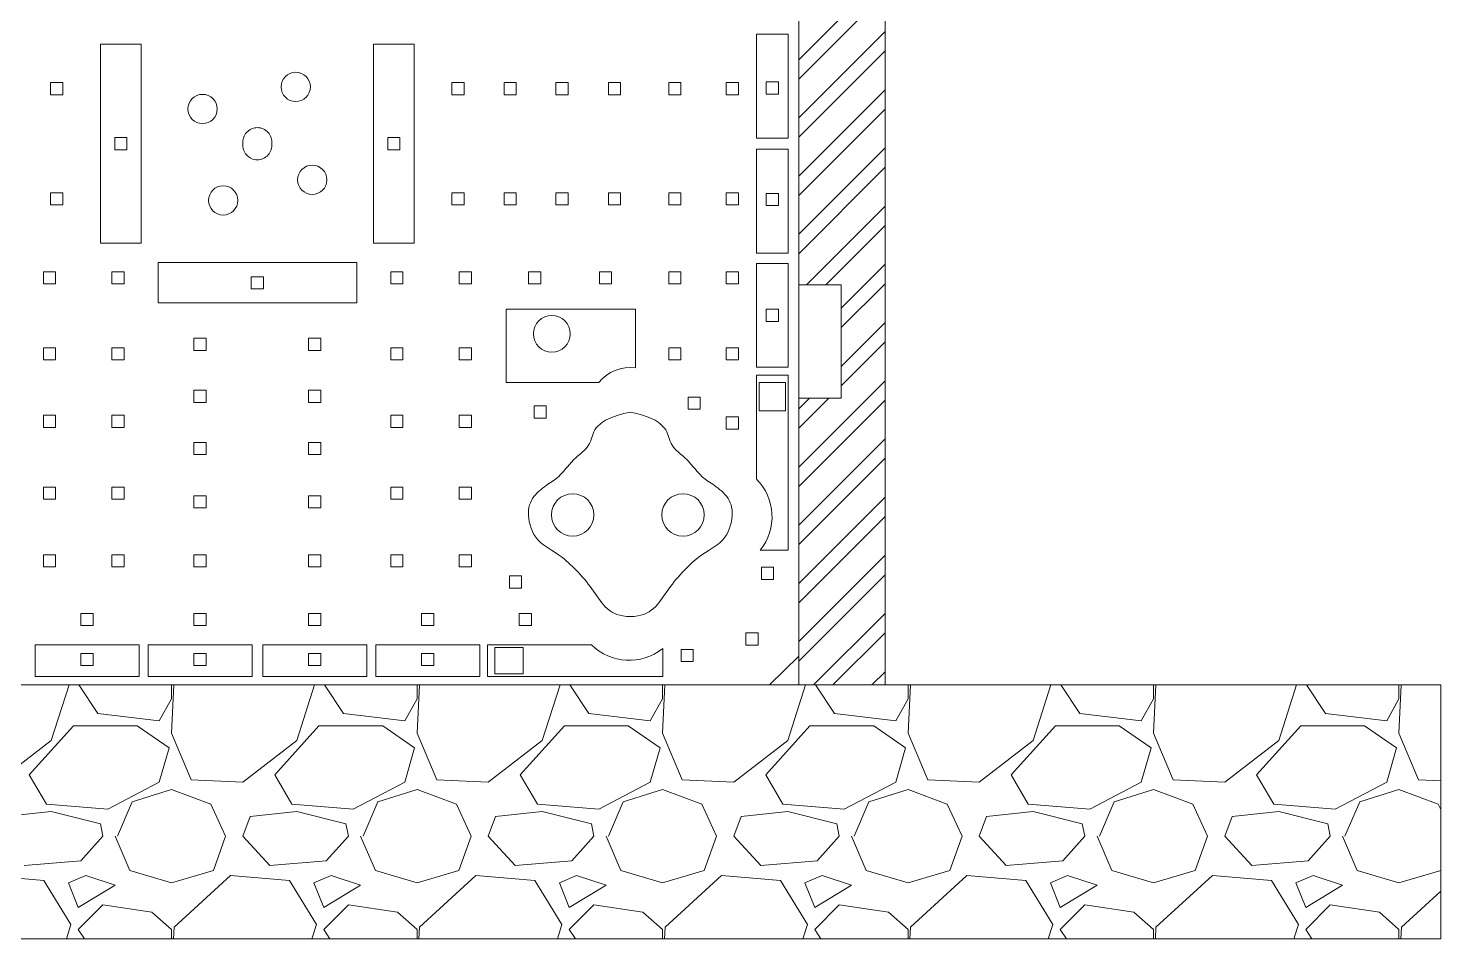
# Model space of a CAD drawing. Header units: millimetres. Extents: x 5208 to 9408, y 10 to 2980.
# Drawn here: x 8058.8 to 8482.3, y 530.7 to 803.7 of the extents above; entities that cross this region are included whole.
import ezdxf

# ---------------------------------------------------------------- set-up
doc = ezdxf.new("R2010")
doc.units = ezdxf.units.MM

msp = doc.modelspace()

# ---------------------------------------------------------------- linework, layer by layer
at = {"lineweight": 5}
for p, q in [((8289.81, 931.33), (8289.81, 606.75)), ((8315.71, 606.75), (8315.71, 931.33)), ((8289.81, 922.72), (8289.81, 769.04)), ((8286.7, 801.89), (8277.13, 801.89)), ((8277.13, 801.89), (8277.13, 770.71)), ((8286.7, 770.71), (8286.7, 801.89)), ((8092.67, 798.88), (8080.53, 798.88)), ((8080.53, 798.88), (8080.53, 769.04)), ((8092.67, 769.04), (8092.67, 798.88)), ((8162.37, 769.04), (8162.37, 798.88)), ((8162.37, 798.88), (8174.52, 798.88)), ((8174.52, 798.88), (8174.52, 769.04)), ((8065.55, 787.36), (8065.55, 783.73)), ((8069.18, 787.36), (8065.55, 787.36)), ((8065.55, 783.73), (8069.18, 783.73)), ((8069.18, 783.73), (8069.18, 787.36)), ((8185.86, 783.73), (8185.86, 787.36)), ((8185.86, 787.36), (8189.5, 787.36)), ((8189.5, 783.73), (8185.86, 783.73)), ((8189.5, 787.36), (8189.5, 783.73)), ((8201.5, 783.73), (8201.5, 787.36)), ((8201.5, 787.36), (8205.14, 787.36)), ((8205.14, 783.73), (8201.5, 783.73)), ((8205.14, 787.36), (8205.14, 783.73)), ((8217.02, 783.73), (8217.02, 787.36)), ((8217.02, 787.36), (8220.66, 787.36)), ((8220.66, 783.73), (8217.02, 783.73)), ((8220.66, 787.36), (8220.66, 783.73)), ((8232.78, 783.73), (8232.78, 787.36)), ((8232.78, 787.36), (8236.42, 787.36)), ((8236.42, 783.73), (8232.78, 783.73)), ((8236.42, 787.36), (8236.42, 783.73)), ((8250.83, 783.73), (8250.83, 787.36)), ((8250.83, 787.36), (8254.47, 787.36)), ((8254.47, 783.73), (8250.83, 783.73)), ((8254.47, 787.36), (8254.47, 783.73)), ((8268.08, 783.73), (8268.08, 787.36)), ((8268.08, 787.36), (8271.72, 787.36)), ((8271.72, 783.73), (8268.08, 783.73)), ((8271.72, 787.36), (8271.72, 783.73)), ((8280.1, 783.93), (8280.1, 787.57)), ((8280.1, 787.57), (8283.73, 787.57)), ((8283.73, 783.93), (8280.1, 783.93)), ((8283.73, 787.57), (8283.73, 783.93)), ((8084.78, 767.22), (8084.78, 770.85)), ((8084.78, 770.85), (8088.42, 770.85)), ((8088.42, 770.85), (8088.42, 767.22)), ((8166.63, 767.22), (8166.63, 770.85)), ((8166.63, 770.85), (8170.27, 770.85)), ((8170.27, 770.85), (8170.27, 767.22)), ((8277.13, 770.71), (8286.7, 770.71)), ((8080.53, 739.19), (8080.53, 769.04)), ((8088.42, 767.22), (8084.78, 767.22)), ((8092.67, 769.04), (8092.67, 739.19)), ((8162.37, 769.04), (8162.37, 739.19)), ((8170.27, 767.22), (8166.63, 767.22)), ((8174.52, 739.19), (8174.52, 769.04)), ((8277.13, 736.19), (8277.13, 767.36)), ((8277.13, 767.36), (8286.7, 767.36)), ((8286.7, 767.36), (8286.7, 736.19)), ((8289.81, 615.36), (8289.81, 769.04)), ((8065.55, 750.71), (8065.55, 754.35)), ((8065.55, 754.35), (8069.18, 754.35)), ((8069.18, 754.35), (8069.18, 750.71)), ((8189.5, 754.35), (8185.86, 754.35)), ((8185.86, 754.35), (8185.86, 750.71)), ((8189.5, 750.71), (8189.5, 754.35)), ((8205.14, 754.35), (8201.5, 754.35)), ((8201.5, 754.35), (8201.5, 750.71)), ((8205.14, 750.71), (8205.14, 754.35)), ((8220.66, 754.35), (8217.02, 754.35)), ((8217.02, 754.35), (8217.02, 750.71)), ((8220.66, 750.71), (8220.66, 754.35)), ((8236.42, 754.35), (8232.78, 754.35)), ((8232.78, 754.35), (8232.78, 750.71)), ((8236.42, 750.71), (8236.42, 754.35)), ((8254.47, 754.35), (8250.83, 754.35)), ((8250.83, 754.35), (8250.83, 750.71)), ((8254.47, 750.71), (8254.47, 754.35)), ((8271.72, 754.35), (8268.08, 754.35)), ((8268.08, 754.35), (8268.08, 750.71)), ((8271.72, 750.71), (8271.72, 754.35)), ((8283.73, 754.14), (8280.1, 754.14)), ((8280.1, 754.14), (8280.1, 750.5)), ((8283.73, 750.5), (8283.73, 754.14)), ((8069.18, 750.71), (8065.55, 750.71)), ((8185.86, 750.71), (8189.5, 750.71)), ((8201.5, 750.71), (8205.14, 750.71)), ((8217.02, 750.71), (8220.66, 750.71)), ((8232.78, 750.71), (8236.42, 750.71)), ((8250.83, 750.71), (8254.47, 750.71)), ((8268.08, 750.71), (8271.72, 750.71)), ((8280.1, 750.5), (8283.73, 750.5)), ((8092.67, 739.19), (8080.53, 739.19)), ((8162.37, 739.19), (8174.52, 739.19)), ((8097.74, 721.28), (8097.74, 733.43)), ((8097.74, 733.43), (8127.52, 733.43)), ((8157.31, 733.43), (8127.52, 733.43)), ((8157.31, 721.28), (8157.31, 733.43)), ((8286.7, 736.19), (8277.13, 736.19)), ((8277.13, 701.99), (8277.13, 733.16)), ((8277.13, 733.16), (8286.7, 733.16)), ((8286.7, 733.16), (8286.7, 701.99)), ((8063.36, 727.04), (8063.36, 730.67)), ((8063.36, 730.67), (8067, 730.67)), ((8067, 730.67), (8067, 727.04)), ((8083.92, 727.04), (8083.92, 730.67)), ((8083.92, 730.67), (8087.55, 730.67)), ((8087.55, 730.67), (8087.55, 727.04)), ((8125.7, 725.54), (8125.7, 729.17)), ((8125.7, 729.17), (8129.34, 729.17)), ((8129.34, 729.17), (8129.34, 725.54)), ((8171.13, 730.67), (8167.49, 730.67)), ((8167.49, 730.67), (8167.49, 727.04)), ((8171.13, 727.04), (8171.13, 730.67)), ((8191.69, 730.67), (8188.05, 730.67)), ((8188.05, 730.67), (8188.05, 727.04)), ((8191.69, 727.04), (8191.69, 730.67)), ((8212.47, 730.67), (8208.83, 730.67)), ((8208.83, 730.67), (8208.83, 727.04)), ((8212.47, 727.04), (8212.47, 730.67)), ((8233.69, 730.67), (8230.05, 730.67)), ((8230.05, 730.67), (8230.05, 727.04)), ((8233.69, 727.04), (8233.69, 730.67)), ((8254.47, 730.67), (8250.83, 730.67)), ((8250.83, 730.67), (8250.83, 727.04)), ((8254.47, 727.04), (8254.47, 730.67)), ((8271.72, 730.67), (8268.08, 730.67)), ((8268.08, 730.67), (8268.08, 727.04)), ((8271.72, 727.04), (8271.72, 730.67)), ((8067, 727.04), (8063.36, 727.04)), ((8087.55, 727.04), (8083.92, 727.04)), ((8129.34, 725.54), (8125.7, 725.54)), ((8167.49, 727.04), (8171.13, 727.04)), ((8188.05, 727.04), (8191.69, 727.04)), ((8208.83, 727.04), (8212.47, 727.04)), ((8230.05, 727.04), (8233.69, 727.04)), ((8250.83, 727.04), (8254.47, 727.04)), ((8268.08, 727.04), (8271.72, 727.04)), ((8302.54, 726.77), (8289.81, 726.77)), ((8289.81, 726.77), (8289.81, 692.79)), ((8302.54, 692.79), (8302.54, 726.77)), ((8127.52, 721.28), (8097.74, 721.28)), ((8127.52, 721.28), (8157.31, 721.28)), ((8202.1, 697.4), (8202.1, 719.42)), ((8202.1, 719.42), (8240.92, 719.42)), ((8240.92, 719.42), (8240.92, 701.87)), ((8283.73, 719.39), (8280.1, 719.39)), ((8280.1, 719.39), (8280.1, 715.75)), ((8280.1, 715.75), (8283.73, 715.75)), ((8283.73, 715.75), (8283.73, 719.39)), ((8063.36, 704.24), (8063.36, 707.87)), ((8063.36, 707.87), (8067, 707.87)), ((8067, 707.87), (8067, 704.24)), ((8083.92, 704.24), (8083.92, 707.87)), ((8083.92, 707.87), (8087.55, 707.87)), ((8087.55, 707.87), (8087.55, 704.24)), ((8108.52, 707.06), (8108.52, 710.7)), ((8108.52, 710.7), (8112.16, 710.7)), ((8112.16, 710.7), (8112.16, 707.06)), ((8146.53, 710.7), (8142.89, 710.7)), ((8142.89, 710.7), (8142.89, 707.06)), ((8146.53, 707.06), (8146.53, 710.7)), ((8171.13, 707.87), (8167.49, 707.87)), ((8167.49, 707.87), (8167.49, 704.24)), ((8171.13, 704.24), (8171.13, 707.87)), ((8191.69, 707.87), (8188.05, 707.87)), ((8188.05, 707.87), (8188.05, 704.24)), ((8191.69, 704.24), (8191.69, 707.87)), ((8254.47, 707.85), (8250.83, 707.85)), ((8250.83, 707.85), (8250.83, 704.21)), ((8254.47, 704.21), (8254.47, 707.85)), ((8271.72, 707.85), (8268.08, 707.85)), ((8268.08, 707.85), (8268.08, 704.21)), ((8271.72, 704.21), (8271.72, 707.85)), ((8067, 704.24), (8063.36, 704.24)), ((8087.55, 704.24), (8083.92, 704.24)), ((8112.16, 707.06), (8108.52, 707.06)), ((8142.89, 707.06), (8146.53, 707.06)), ((8167.49, 704.24), (8171.13, 704.24)), ((8188.05, 704.24), (8191.69, 704.24)), ((8250.83, 704.21), (8254.47, 704.21)), ((8268.08, 704.21), (8271.72, 704.21)), ((8286.7, 701.99), (8277.13, 701.99)), ((8286.7, 699.68), (8277.13, 699.68)), ((8277.13, 699.68), (8277.13, 668.51)), ((8286.7, 668.51), (8286.7, 699.68)), ((8108.52, 691.49), (8108.52, 695.13)), ((8108.52, 695.13), (8112.16, 695.13)), ((8112.16, 695.13), (8112.16, 691.49)), ((8146.53, 695.13), (8142.89, 695.13)), ((8142.89, 695.13), (8142.89, 691.49)), ((8146.53, 691.49), (8146.53, 695.13)), ((8229.86, 697.4), (8202.1, 697.4)), ((8285.88, 697.43), (8277.95, 697.43)), ((8277.95, 697.43), (8277.95, 688.95)), ((8285.88, 688.95), (8285.88, 697.43)), ((8112.16, 691.49), (8108.52, 691.49)), ((8142.89, 691.49), (8146.53, 691.49)), ((8214.14, 690.41), (8210.5, 690.41)), ((8210.5, 690.41), (8210.5, 686.77)), ((8214.14, 686.77), (8214.14, 690.41)), ((8260.3, 693.08), (8256.66, 693.08)), ((8256.66, 693.08), (8256.66, 689.44)), ((8260.3, 689.44), (8260.3, 693.08)), ((8289.81, 692.79), (8302.54, 692.79)), ((8063.36, 683.97), (8063.36, 687.61)), ((8063.36, 687.61), (8067, 687.61)), ((8067, 687.61), (8067, 683.97)), ((8083.92, 683.97), (8083.92, 687.61)), ((8083.92, 687.61), (8087.55, 687.61)), ((8087.55, 687.61), (8087.55, 683.97)), ((8171.13, 687.61), (8167.49, 687.61)), ((8167.49, 687.61), (8167.49, 683.97)), ((8171.13, 683.97), (8171.13, 687.61)), ((8191.69, 687.61), (8188.05, 687.61)), ((8188.05, 687.61), (8188.05, 683.97)), ((8191.69, 683.97), (8191.69, 687.61)), ((8210.5, 686.77), (8214.14, 686.77)), ((8256.66, 689.44), (8260.3, 689.44)), ((8271.72, 687.11), (8268.08, 687.11)), ((8268.08, 687.11), (8268.08, 683.47)), ((8271.72, 683.47), (8271.72, 687.11)), ((8277.95, 688.95), (8285.88, 688.95)), ((8067, 683.97), (8063.36, 683.97)), ((8087.55, 683.97), (8083.92, 683.97)), ((8167.49, 683.97), (8171.13, 683.97)), ((8188.05, 683.97), (8191.69, 683.97)), ((8268.08, 683.47), (8271.72, 683.47)), ((8108.52, 675.87), (8108.52, 679.5)), ((8108.52, 679.5), (8112.16, 679.5)), ((8112.16, 679.5), (8112.16, 675.87)), ((8146.53, 679.5), (8142.89, 679.5)), ((8142.89, 679.5), (8142.89, 675.87)), ((8146.53, 675.87), (8146.53, 679.5)), ((8112.16, 675.87), (8108.52, 675.87)), ((8142.89, 675.87), (8146.53, 675.87)), ((8063.36, 662.44), (8063.36, 666.08)), ((8063.36, 666.08), (8067, 666.08)), ((8067, 666.08), (8067, 662.44)), ((8083.92, 662.44), (8083.92, 666.08)), ((8083.92, 666.08), (8087.55, 666.08)), ((8087.55, 666.08), (8087.55, 662.44)), ((8171.13, 666.08), (8167.49, 666.08)), ((8167.49, 666.08), (8167.49, 662.44)), ((8171.13, 662.44), (8171.13, 666.08)), ((8191.69, 666.08), (8188.05, 666.08)), ((8188.05, 666.08), (8188.05, 662.44)), ((8191.69, 662.44), (8191.69, 666.08)), ((8286.7, 668.51), (8286.7, 647.15)), ((8067, 662.44), (8063.36, 662.44)), ((8087.55, 662.44), (8083.92, 662.44)), ((8108.52, 659.84), (8108.52, 663.48)), ((8108.52, 663.48), (8112.16, 663.48)), ((8112.16, 663.48), (8112.16, 659.84)), ((8146.53, 663.48), (8142.89, 663.48)), ((8142.89, 663.48), (8142.89, 659.84)), ((8146.53, 659.84), (8146.53, 663.48)), ((8167.49, 662.44), (8171.13, 662.44)), ((8188.05, 662.44), (8191.69, 662.44)), ((8112.16, 659.84), (8108.52, 659.84)), ((8142.89, 659.84), (8146.53, 659.84)), ((8063.36, 642.17), (8063.36, 645.81)), ((8063.36, 645.81), (8067, 645.81)), ((8067, 645.81), (8067, 642.17)), ((8083.92, 642.17), (8083.92, 645.81)), ((8083.92, 645.81), (8087.55, 645.81)), ((8087.55, 645.81), (8087.55, 642.17)), ((8108.52, 642.17), (8108.52, 645.81)), ((8108.52, 645.81), (8112.16, 645.81)), ((8112.16, 645.81), (8112.16, 642.17)), ((8146.53, 645.81), (8142.89, 645.81)), ((8142.89, 645.81), (8142.89, 642.17)), ((8146.53, 642.17), (8146.53, 645.81)), ((8171.13, 645.81), (8167.49, 645.81)), ((8167.49, 645.81), (8167.49, 642.17)), ((8171.13, 642.17), (8171.13, 645.81)), ((8191.69, 645.81), (8188.05, 645.81)), ((8188.05, 645.81), (8188.05, 642.17)), ((8191.69, 642.17), (8191.69, 645.81)), ((8286.7, 647.15), (8278.29, 647.15)), ((8067, 642.17), (8063.36, 642.17)), ((8087.55, 642.17), (8083.92, 642.17)), ((8112.16, 642.17), (8108.52, 642.17)), ((8142.89, 642.17), (8146.53, 642.17)), ((8167.49, 642.17), (8171.13, 642.17)), ((8188.05, 642.17), (8191.69, 642.17)), ((8282.28, 642.04), (8278.64, 642.04)), ((8278.64, 642.04), (8278.64, 638.41)), ((8282.28, 638.41), (8282.28, 642.04)), ((8206.72, 639.43), (8203.08, 639.43)), ((8203.08, 639.43), (8203.08, 635.79)), ((8203.08, 635.79), (8206.72, 635.79)), ((8206.72, 635.79), (8206.72, 639.43)), ((8278.64, 638.41), (8282.28, 638.41)), ((8289.81, 606.75), (8289.81, 632.82)), ((8074.64, 624.58), (8074.64, 628.22)), ((8074.64, 628.22), (8078.27, 628.22)), ((8078.27, 628.22), (8078.27, 624.58)), ((8108.52, 624.58), (8108.52, 628.22)), ((8108.52, 628.22), (8112.16, 628.22)), ((8112.16, 628.22), (8112.16, 624.58)), ((8146.53, 628.22), (8142.89, 628.22)), ((8142.89, 628.22), (8142.89, 624.58)), ((8146.53, 624.58), (8146.53, 628.22)), ((8180.41, 628.22), (8176.77, 628.22)), ((8176.77, 628.22), (8176.77, 624.58)), ((8180.41, 624.58), (8180.41, 628.22)), ((8209.68, 628.22), (8206.04, 628.22)), ((8206.04, 628.22), (8206.04, 624.58)), ((8209.68, 624.58), (8209.68, 628.22)), ((8078.27, 624.58), (8074.64, 624.58)), ((8112.16, 624.58), (8108.52, 624.58)), ((8142.89, 624.58), (8146.53, 624.58)), ((8176.77, 624.58), (8180.41, 624.58)), ((8206.04, 624.58), (8209.68, 624.58)), ((8060.87, 618.81), (8060.87, 609.25)), ((8092.04, 618.81), (8060.87, 618.81)), ((8092.04, 609.25), (8092.04, 618.81)), ((8094.75, 618.81), (8094.75, 609.25)), ((8125.92, 618.81), (8094.75, 618.81)), ((8125.92, 609.25), (8125.92, 618.81)), ((8129.12, 609.25), (8129.12, 618.81)), ((8129.12, 618.81), (8160.3, 618.81)), ((8160.3, 618.81), (8160.3, 609.25)), ((8163, 609.25), (8163, 618.81)), ((8163, 618.81), (8194.18, 618.81)), ((8194.18, 618.81), (8194.18, 609.25)), ((8196.51, 609.25), (8196.51, 618.81)), ((8196.51, 618.81), (8227.68, 618.81)), ((8277.65, 622.34), (8274.01, 622.34)), ((8274.01, 622.34), (8274.01, 618.7)), ((8274.01, 618.7), (8277.65, 618.7)), ((8277.65, 618.7), (8277.65, 622.34)), ((8074.64, 612.57), (8074.64, 616.21)), ((8074.64, 616.21), (8078.27, 616.21)), ((8078.27, 616.21), (8078.27, 612.57)), ((8108.52, 612.57), (8108.52, 616.21)), ((8108.52, 616.21), (8112.16, 616.21)), ((8112.16, 616.21), (8112.16, 612.57)), ((8146.53, 616.21), (8142.89, 616.21)), ((8142.89, 616.21), (8142.89, 612.57)), ((8146.53, 612.57), (8146.53, 616.21)), ((8180.41, 616.21), (8176.77, 616.21)), ((8176.77, 616.21), (8176.77, 612.57)), ((8180.41, 612.57), (8180.41, 616.21)), ((8198.75, 610.07), (8198.75, 617.99)), ((8198.75, 617.99), (8207.23, 617.99)), ((8207.23, 617.99), (8207.23, 610.07)), ((8249.04, 609.25), (8249.04, 617.65)), ((8258.19, 617.37), (8254.55, 617.37)), ((8254.55, 617.37), (8254.55, 613.74)), ((8258.19, 613.74), (8258.19, 617.37)), ((8281.09, 606.75), (8289.81, 615.36)), ((8078.27, 612.57), (8074.64, 612.57)), ((8112.16, 612.57), (8108.52, 612.57)), ((8142.89, 612.57), (8146.53, 612.57)), ((8176.77, 612.57), (8180.41, 612.57)), ((8207.23, 610.07), (8198.75, 610.07)), ((8254.55, 613.74), (8258.19, 613.74)), ((7507.61, 606.75), (8482.3, 606.75)), ((7973.95, 606.75), (8127.52, 606.75)), ((8060.87, 609.25), (8092.04, 609.25)), ((8094.75, 609.25), (8125.92, 609.25)), ((8281.09, 606.75), (8127.52, 606.75)), ((8160.3, 609.25), (8129.12, 609.25)), ((8194.18, 609.25), (8163, 609.25)), ((8227.68, 609.25), (8196.51, 609.25)), ((8227.68, 609.25), (8249.04, 609.25)), ((8289.81, 606.75), (8315.71, 606.75)), ((8482.3, 606.75), (8482.3, 530.66)), ((8482.3, 530.66), (7280.93, 530.66))]:
    msp.add_line(p, q, dxfattribs=at)
at = {"linetype": 'Continuous', "lineweight": 5}
for p, q in [((8315.71, 820.12), (8289.81, 794.22)), ((8315.71, 814.3), (8289.81, 788.41)), ((8315.71, 802.67), (8289.81, 776.77)), ((8315.71, 796.85), (8289.81, 770.96)), ((8315.71, 785.22), (8289.81, 759.33)), ((8315.71, 779.41), (8289.81, 753.51)), ((8315.71, 767.77), (8289.81, 741.88)), ((8315.71, 761.96), (8289.81, 736.06)), ((8315.71, 750.33), (8292.15, 726.77)), ((8315.71, 744.51), (8297.97, 726.77)), ((8315.71, 732.88), (8302.54, 719.71)), ((8315.71, 727.06), (8302.54, 713.9)), ((8315.71, 715.43), (8302.54, 702.27)), ((8315.71, 709.61), (8302.54, 696.45)), ((8315.71, 697.98), (8289.81, 672.09)), ((8298.88, 692.79), (8289.81, 683.72)), ((8293.06, 692.79), (8289.81, 689.53)), ((8315.71, 692.17), (8289.81, 666.27)), ((8315.71, 680.53), (8289.81, 654.64)), ((8315.71, 674.72), (8289.81, 648.82)), ((8315.71, 663.09), (8289.81, 637.19)), ((8315.71, 657.27), (8289.81, 631.37)), ((8315.71, 645.64), (8289.81, 619.74)), ((8315.71, 639.82), (8289.81, 613.93)), ((8315.71, 628.19), (8294.26, 606.75)), ((8315.71, 622.37), (8300.08, 606.75)), ((8315.71, 610.74), (8311.71, 606.75)), ((8065.74, 590.11), (8071.07, 606.75)), ((8074.04, 606.75), (8079.73, 598.21)), ((8102.49, 606.75), (8101.81, 592.32)), ((8101.81, 602.62), (8101.81, 606.75)), ((8139.34, 590.11), (8144.66, 606.75)), ((8147.63, 606.75), (8153.32, 598.21)), ((8176.09, 606.75), (8175.4, 592.32)), ((8175.4, 602.62), (8175.4, 606.75)), ((8212.94, 590.11), (8218.26, 606.75)), ((8221.23, 606.75), (8226.92, 598.21)), ((8249.68, 606.75), (8249, 592.32)), ((8249, 602.62), (8249, 606.75)), ((8286.53, 590.11), (8291.85, 606.75)), ((8294.82, 606.75), (8300.51, 598.21)), ((8323.28, 606.75), (8322.59, 592.32)), ((8322.59, 602.62), (8322.59, 606.75)), ((8360.13, 590.11), (8365.45, 606.75)), ((8368.42, 606.75), (8374.11, 598.21)), ((8396.87, 606.75), (8396.19, 592.32)), ((8396.19, 602.62), (8396.19, 606.75)), ((8433.72, 590.11), (8439.04, 606.75)), ((8442.01, 606.75), (8447.7, 598.21)), ((8470.47, 606.75), (8469.78, 592.32)), ((8469.78, 602.62), (8469.78, 606.75)), ((8098.13, 596), (8101.81, 602.62)), ((8171.72, 596), (8175.4, 602.62)), ((8245.32, 596), (8249, 602.62)), ((8318.91, 596), (8322.59, 602.62)), ((8392.51, 596), (8396.19, 602.62)), ((8466.1, 596), (8469.78, 602.62)), ((8079.73, 598.21), (8098.13, 596)), ((8153.32, 598.21), (8171.72, 596)), ((8226.92, 598.21), (8245.32, 596)), ((8300.51, 598.21), (8318.91, 596)), ((8374.11, 598.21), (8392.51, 596)), ((8447.7, 598.21), (8466.1, 596)), ((8059.12, 579.81), (8072.37, 594.53)), ((8072.37, 594.53), (8091.5, 594.53)), ((8091.5, 594.53), (8101.07, 587.9)), ((8132.72, 579.81), (8145.96, 594.53)), ((8145.96, 594.53), (8165.1, 594.53)), ((8165.1, 594.53), (8174.67, 587.9)), ((8206.31, 579.81), (8219.56, 594.53)), ((8219.56, 594.53), (8238.69, 594.53)), ((8238.69, 594.53), (8248.26, 587.9)), ((8279.91, 579.81), (8293.15, 594.53)), ((8293.15, 594.53), (8312.29, 594.53)), ((8312.29, 594.53), (8321.86, 587.9)), ((8353.5, 579.81), (8366.75, 594.53)), ((8366.75, 594.53), (8385.88, 594.53)), ((8385.88, 594.53), (8395.45, 587.9)), ((8427.1, 579.81), (8440.34, 594.53)), ((8440.34, 594.53), (8459.48, 594.53)), ((8459.48, 594.53), (8469.05, 587.9)), ((8049.55, 577.6), (8065.74, 590.11)), ((8101.81, 592.32), (8107.69, 578.34)), ((8123.15, 577.6), (8139.34, 590.11)), ((8175.4, 592.32), (8181.29, 578.34)), ((8196.74, 577.6), (8212.94, 590.11)), ((8249, 592.32), (8254.88, 578.34)), ((8270.34, 577.6), (8286.53, 590.11)), ((8322.59, 592.32), (8328.48, 578.34)), ((8343.93, 577.6), (8360.13, 590.11)), ((8396.19, 592.32), (8402.07, 578.34)), ((8417.53, 577.6), (8433.72, 590.11)), ((8469.78, 592.32), (8475.67, 578.34)), ((8101.07, 587.9), (8098.13, 577.6)), ((8174.67, 587.9), (8171.72, 577.6)), ((8248.26, 587.9), (8245.32, 577.6)), ((8321.86, 587.9), (8318.91, 577.6)), ((8395.45, 587.9), (8392.51, 577.6)), ((8469.05, 587.9), (8466.1, 577.6)), ((8064.27, 570.98), (8059.12, 579.81)), ((8098.13, 577.6), (8082.67, 569.51)), ((8107.69, 578.34), (8123.15, 577.6)), ((8137.87, 570.98), (8132.72, 579.81)), ((8171.72, 577.6), (8156.27, 569.51)), ((8181.29, 578.34), (8196.74, 577.6)), ((8211.46, 570.98), (8206.31, 579.81)), ((8245.32, 577.6), (8229.86, 569.51)), ((8254.88, 578.34), (8270.34, 577.6)), ((8285.06, 570.98), (8279.91, 579.81)), ((8318.91, 577.6), (8303.46, 569.51)), ((8328.48, 578.34), (8343.93, 577.6)), ((8358.65, 570.98), (8353.5, 579.81)), ((8392.51, 577.6), (8377.05, 569.51)), ((8402.07, 578.34), (8417.53, 577.6)), ((8432.25, 570.98), (8427.1, 579.81)), ((8466.1, 577.6), (8450.65, 569.51)), ((8475.67, 578.34), (8482.3, 578.02)), ((8085.62, 561.41), (8090.03, 571.71)), ((8090.03, 571.71), (8101.81, 575.39)), ((8101.81, 575.39), (8113.58, 570.98)), ((8159.21, 561.41), (8163.63, 571.71)), ((8163.63, 571.71), (8175.4, 575.39)), ((8175.4, 575.39), (8187.18, 570.98)), ((8232.81, 561.41), (8237.22, 571.71)), ((8237.22, 571.71), (8249, 575.39)), ((8249, 575.39), (8260.77, 570.98)), ((8306.4, 561.41), (8310.82, 571.71)), ((8310.82, 571.71), (8322.59, 575.39)), ((8322.59, 575.39), (8334.37, 570.98)), ((8380, 561.41), (8384.41, 571.71)), ((8384.41, 571.71), (8396.19, 575.39)), ((8396.19, 575.39), (8407.96, 570.98)), ((8453.59, 561.41), (8458.01, 571.71)), ((8458.01, 571.71), (8469.78, 575.39)), ((8469.78, 575.39), (8481.56, 570.98)), ((8065.74, 568.77), (8051.76, 567.3)), ((8082.67, 569.51), (8064.27, 570.98)), ((8080.46, 565.09), (8065.74, 568.77)), ((8113.58, 570.98), (8118, 561.41)), ((8139.34, 568.77), (8125.36, 567.3)), ((8156.27, 569.51), (8137.87, 570.98)), ((8154.06, 565.09), (8139.34, 568.77)), ((8187.18, 570.98), (8191.59, 561.41)), ((8212.94, 568.77), (8198.95, 567.3)), ((8229.86, 569.51), (8211.46, 570.98)), ((8227.65, 565.09), (8212.94, 568.77)), ((8260.77, 570.98), (8265.19, 561.41)), ((8286.53, 568.77), (8272.55, 567.3)), ((8303.46, 569.51), (8285.06, 570.98)), ((8301.25, 565.09), (8286.53, 568.77)), ((8334.37, 570.98), (8338.78, 561.41)), ((8360.13, 568.77), (8346.14, 567.3)), ((8377.05, 569.51), (8358.65, 570.98)), ((8374.84, 565.09), (8360.13, 568.77)), ((8407.96, 570.98), (8412.38, 561.41)), ((8433.72, 568.77), (8419.74, 567.3)), ((8450.65, 569.51), (8432.25, 570.98)), ((8448.44, 565.09), (8433.72, 568.77)), ((8481.56, 570.98), (8482.3, 569.37)), ((8081.2, 561.41), (8080.46, 565.09)), ((8123.15, 561.41), (8125.36, 567.3)), ((8154.8, 561.41), (8154.06, 565.09)), ((8196.74, 561.41), (8198.95, 567.3)), ((8228.39, 561.41), (8227.65, 565.09)), ((8270.34, 561.41), (8272.55, 567.3)), ((8301.99, 561.41), (8301.25, 565.09)), ((8343.93, 561.41), (8346.14, 567.3)), ((8375.58, 561.41), (8374.84, 565.09)), ((8417.53, 561.41), (8419.74, 567.3)), ((8449.18, 561.41), (8448.44, 565.09)), ((8081.2, 561.41), (8074.58, 554.05)), ((8084.88, 561.41), (8089.3, 551.11)), ((8114.32, 551.11), (8118, 561.41)), ((8131.24, 552.58), (8123.15, 561.41)), ((8154.8, 561.41), (8148.17, 554.05)), ((8158.47, 561.41), (8162.89, 551.11)), ((8187.91, 551.11), (8191.59, 561.41)), ((8204.84, 552.58), (8196.74, 561.41)), ((8228.39, 561.41), (8221.77, 554.05)), ((8232.07, 561.41), (8236.49, 551.11)), ((8261.51, 551.11), (8265.19, 561.41)), ((8278.43, 552.58), (8270.34, 561.41)), ((8301.99, 561.41), (8295.36, 554.05)), ((8305.67, 561.41), (8310.08, 551.11)), ((8335.1, 551.11), (8338.78, 561.41)), ((8352.03, 552.58), (8343.93, 561.41)), ((8375.58, 561.41), (8368.96, 554.05)), ((8379.26, 561.41), (8383.68, 551.11)), ((8408.7, 551.11), (8412.38, 561.41)), ((8425.63, 552.58), (8417.53, 561.41)), ((8449.18, 561.41), (8442.55, 554.05)), ((8452.86, 561.41), (8457.27, 551.11)), ((8074.58, 554.05), (8057.65, 552.58)), ((8089.3, 551.11), (8101.81, 547.43)), ((8101.81, 547.43), (8114.32, 551.11)), ((8148.17, 554.05), (8131.24, 552.58)), ((8162.89, 551.11), (8175.4, 547.43)), ((8175.4, 547.43), (8187.91, 551.11)), ((8221.77, 554.05), (8204.84, 552.58)), ((8236.49, 551.11), (8249, 547.43)), ((8249, 547.43), (8261.51, 551.11)), ((8295.36, 554.05), (8278.43, 552.58)), ((8310.08, 551.11), (8322.59, 547.43)), ((8322.59, 547.43), (8335.1, 551.11)), ((8368.96, 554.05), (8352.03, 552.58)), ((8383.68, 551.11), (8396.19, 547.43)), ((8396.19, 547.43), (8408.7, 551.11)), ((8442.55, 554.05), (8425.63, 552.58)), ((8457.27, 551.11), (8469.78, 547.43)), ((8469.78, 547.43), (8482.29, 551.11)), ((8482.29, 551.11), (8482.3, 551.12)), ((8063.54, 548.16), (8045.87, 549.64)), ((8071.63, 534.92), (8063.54, 548.16)), ((8076.05, 549.64), (8070.9, 547.43)), ((8070.9, 547.43), (8073.84, 540.07)), ((8073.84, 540.07), (8084.88, 546.69)), ((8084.88, 546.69), (8076.05, 549.64)), ((8119.47, 549.64), (8102.54, 534.18)), ((8137.13, 548.16), (8119.47, 549.64)), ((8145.23, 534.92), (8137.13, 548.16)), ((8149.64, 549.64), (8144.49, 547.43)), ((8144.49, 547.43), (8147.44, 540.07)), ((8147.44, 540.07), (8158.47, 546.69)), ((8158.47, 546.69), (8149.64, 549.64)), ((8193.06, 549.64), (8176.14, 534.18)), ((8210.73, 548.16), (8193.06, 549.64)), ((8218.82, 534.92), (8210.73, 548.16)), ((8223.24, 549.64), (8218.09, 547.43)), ((8218.09, 547.43), (8221.03, 540.07)), ((8221.03, 540.07), (8232.07, 546.69)), ((8232.07, 546.69), (8223.24, 549.64)), ((8266.66, 549.64), (8249.73, 534.18)), ((8284.32, 548.16), (8266.66, 549.64)), ((8292.42, 534.92), (8284.32, 548.16)), ((8296.83, 549.64), (8291.68, 547.43)), ((8291.68, 547.43), (8294.63, 540.07)), ((8294.63, 540.07), (8305.67, 546.69)), ((8305.67, 546.69), (8296.83, 549.64)), ((8340.25, 549.64), (8323.33, 534.18)), ((8357.92, 548.16), (8340.25, 549.64)), ((8366.01, 534.92), (8357.92, 548.16)), ((8370.43, 549.64), (8365.28, 547.43)), ((8365.28, 547.43), (8368.22, 540.07)), ((8368.22, 540.07), (8379.26, 546.69)), ((8379.26, 546.69), (8370.43, 549.64)), ((8413.85, 549.64), (8396.92, 534.18)), ((8431.51, 548.16), (8413.85, 549.64)), ((8439.61, 534.92), (8431.51, 548.16)), ((8444.02, 549.64), (8438.87, 547.43)), ((8438.87, 547.43), (8441.82, 540.07)), ((8441.82, 540.07), (8452.86, 546.69)), ((8452.86, 546.69), (8444.02, 549.64)), ((8482.3, 544.94), (8470.52, 534.18)), ((8081.2, 540.8), (8073.84, 533.44)), ((8095.92, 538.6), (8081.2, 540.8)), ((8101.81, 533.44), (8095.92, 538.6)), ((8154.8, 540.8), (8147.44, 533.44)), ((8169.51, 538.6), (8154.8, 540.8)), ((8175.4, 533.44), (8169.51, 538.6)), ((8228.39, 540.8), (8221.03, 533.44)), ((8243.11, 538.6), (8228.39, 540.8)), ((8249, 533.44), (8243.11, 538.6)), ((8301.99, 540.8), (8294.63, 533.44)), ((8316.7, 538.6), (8301.99, 540.8)), ((8322.59, 533.44), (8316.7, 538.6)), ((8375.58, 540.8), (8368.22, 533.44)), ((8390.3, 538.6), (8375.58, 540.8)), ((8396.19, 533.44), (8390.3, 538.6)), ((8449.18, 540.8), (8441.82, 533.44)), ((8463.89, 538.6), (8449.18, 540.8)), ((8469.78, 533.44), (8463.89, 538.6)), ((8070.27, 530.66), (8071.63, 534.92)), ((8102.54, 534.18), (8102.37, 530.66)), ((8143.87, 530.66), (8145.23, 534.92)), ((8176.14, 534.18), (8175.97, 530.66)), ((8217.46, 530.66), (8218.82, 534.92)), ((8249.73, 534.18), (8249.57, 530.66)), ((8291.06, 530.66), (8292.42, 534.92)), ((8323.33, 534.18), (8323.16, 530.66)), ((8364.65, 530.66), (8366.01, 534.92)), ((8396.92, 534.18), (8396.76, 530.66)), ((8438.25, 530.66), (8439.61, 534.92)), ((8470.52, 534.18), (8470.35, 530.66)), ((8073.84, 533.44), (8075.7, 530.66)), ((8101.81, 530.66), (8101.81, 533.44)), ((8147.44, 533.44), (8149.29, 530.66)), ((8175.4, 530.66), (8175.4, 533.44)), ((8221.03, 533.44), (8222.89, 530.66)), ((8249, 530.66), (8249, 533.44)), ((8294.63, 533.44), (8296.48, 530.66)), ((8322.59, 530.66), (8322.59, 533.44)), ((8368.22, 533.44), (8370.08, 530.66)), ((8396.19, 530.66), (8396.19, 533.44)), ((8441.82, 533.44), (8443.67, 530.66)), ((8469.78, 530.66), (8469.78, 533.44))]:
    msp.add_line(p, q, dxfattribs=at)
at = {"lineweight": 5}
for centre, radius in [((8139.01, 786.06), 4.39), ((8111.08, 779.45), 4.39), ((8143.97, 758.21), 4.39), ((8117.27, 752.02), 4.39), ((8215.8, 712.03), 5.49), ((8222.04, 657.74), 6.37), ((8255.13, 657.74), 6.37)]:
    msp.add_circle(centre, radius, dxfattribs=at)
for centre, radius, start, end in [((8127.56, 769.48), 4.39, 90.4968, 185.7571), ((8127.49, 769.48), 4.39, 354.2429, 89.5032), ((8127.56, 768.6), 4.39, 174.2429, 269.5032), ((8127.49, 768.6), 4.39, 270.4968, 5.7571), ((8239.43, 689.62), 12.34, 83.05, 140.8813), ((8265.8, 657.18), 16.02, 321.2427, 44.9767), ((8239, 630.15), 16.02, 225.0233, 308.7573)]:
    msp.add_arc(centre, radius, start, end, dxfattribs=at)
for points in [[(8239.33, 627.27), (8232.85, 627.27), (8229.19, 634.86), (8218.47, 646.39), (8210.74, 649.24), (8208.02, 658.19), (8209.92, 663.48), (8214.94, 667.28), (8218.06, 668.9), (8222.81, 675.41), (8228.38, 678.53), (8228.38, 686.4), (8239.33, 688.57)], [(8239.33, 627.27), (8245.81, 627.27), (8249.47, 634.86), (8260.19, 646.39), (8267.92, 649.24), (8270.64, 658.19), (8268.74, 663.48), (8263.72, 667.28), (8260.6, 668.9), (8255.85, 675.41), (8250.28, 678.53), (8250.28, 686.4), (8239.33, 688.57)]]:
    msp.add_open_spline(points, degree=3, dxfattribs=at)

doc.saveas('drawing.dxf')
